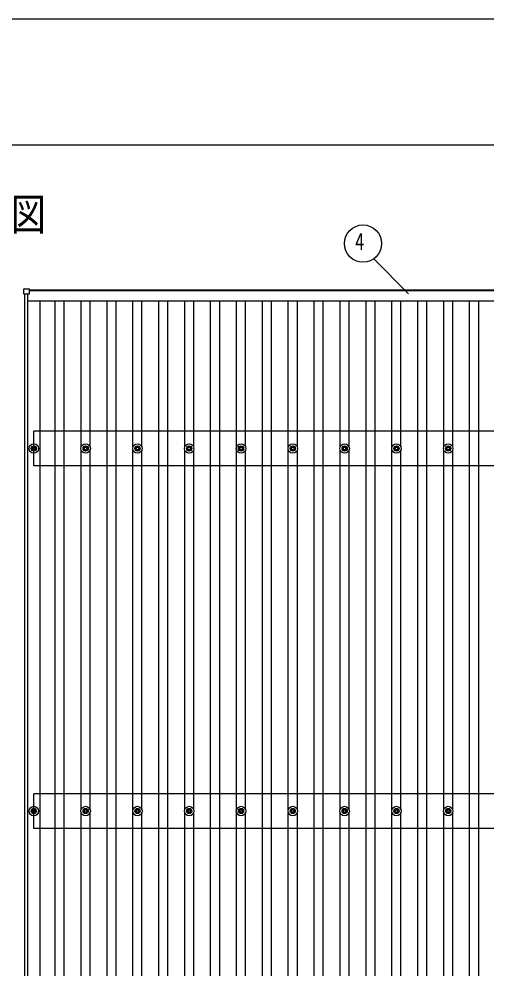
# Model space of a CAD drawing. Units: millimetres, scale not verified. Extents: x -10512 to 10512, y -7425 to 7425.
# Drawn here: x -8648 to -6841, y 3756 to 7425 of the extents above; entities that cross this region are included whole.
import ezdxf
from ezdxf.enums import TextEntityAlignment as Align

# ---------------------------------------------------------------- set-up
doc = ezdxf.new("R2010")
doc.units = ezdxf.units.MM
doc.header["$LTSCALE"] = 30
for name, color, linetype in [('0-2_USER1', 3, 'Continuous'), ('0-4_YKK_13', 4, 'Continuous'), ('0-5_YKK_A1', 4, 'Continuous'), ('0-6_YKK_D', 6, 'Continuous'), ('0-7_YKK_ZWAK', 7, 'Continuous')]:
    doc.layers.add(name, color=color, linetype=linetype)
doc.styles.add('ＭＳ ゴシック', font='')
doc.styles.get('ＭＳ ゴシック').set_extended_font_data('MS Gothic')

msp = doc.modelspace()

# ---------------------------------------------------------------- linework, layer by layer
at = {"layer": '0-4_YKK_13'}
for p, q in [((-8629.25, 6363.8), (-8629.25, 6381.8)), ((-8628.25, 6382.8), (-8610.25, 6382.8)), ((-8610.25, 6362.8), (-8628.25, 6362.8)), ((-8609.25, 6381.8), (-8609.25, 6363.8)), ((-8600.95, 5768.12), (-8596.53, 5768.12)), ((-8600.95, 5764.62), (-8596.53, 5764.62)), ((-8592.7, 5776.37), (-8592.7, 5771.95)), ((-8592.7, 5760.79), (-8592.7, 5756.37)), ((-8589.2, 5776.37), (-8589.2, 5771.95)), ((-8589.2, 5760.79), (-8589.2, 5756.37)), ((-8585.37, 5768.12), (-8580.95, 5768.12)), ((-8585.37, 5764.62), (-8580.95, 5764.62)), ((-8400.95, 5768.12), (-8396.53, 5768.12)), ((-8400.95, 5764.62), (-8396.53, 5764.62)), ((-8392.7, 5776.37), (-8392.7, 5771.95)), ((-8392.7, 5760.79), (-8392.7, 5756.37)), ((-8389.2, 5776.37), (-8389.2, 5771.95)), ((-8389.2, 5760.79), (-8389.2, 5756.37)), ((-8385.37, 5768.12), (-8380.95, 5768.12)), ((-8385.37, 5764.62), (-8380.95, 5764.62)), ((-8200.95, 5768.12), (-8196.53, 5768.12)), ((-8200.95, 5764.62), (-8196.53, 5764.62)), ((-8192.7, 5776.37), (-8192.7, 5771.95)), ((-8192.7, 5760.79), (-8192.7, 5756.37)), ((-8189.2, 5776.37), (-8189.2, 5771.95)), ((-8189.2, 5760.79), (-8189.2, 5756.37)), ((-8185.37, 5768.12), (-8180.95, 5768.12)), ((-8185.37, 5764.62), (-8180.95, 5764.62)), ((-8000.95, 5768.12), (-7996.53, 5768.12)), ((-8000.95, 5764.62), (-7996.53, 5764.62)), ((-7992.7, 5776.37), (-7992.7, 5771.95)), ((-7992.7, 5760.79), (-7992.7, 5756.37)), ((-7989.2, 5776.37), (-7989.2, 5771.95)), ((-7989.2, 5760.79), (-7989.2, 5756.37)), ((-7985.37, 5768.12), (-7980.95, 5768.12)), ((-7985.37, 5764.62), (-7980.95, 5764.62)), ((-7800.95, 5768.12), (-7796.53, 5768.12)), ((-7800.95, 5764.62), (-7796.53, 5764.62)), ((-7792.7, 5776.37), (-7792.7, 5771.95)), ((-7792.7, 5760.79), (-7792.7, 5756.37)), ((-7789.2, 5776.37), (-7789.2, 5771.95)), ((-7789.2, 5760.79), (-7789.2, 5756.37)), ((-7785.37, 5768.12), (-7780.95, 5768.12)), ((-7785.37, 5764.62), (-7780.95, 5764.62)), ((-7600.95, 5768.12), (-7596.53, 5768.12)), ((-7600.95, 5764.62), (-7596.53, 5764.62)), ((-7592.7, 5776.37), (-7592.7, 5771.95)), ((-7592.7, 5760.79), (-7592.7, 5756.37)), ((-7589.2, 5776.37), (-7589.2, 5771.95)), ((-7589.2, 5760.79), (-7589.2, 5756.37)), ((-7585.37, 5768.12), (-7580.95, 5768.12)), ((-7585.37, 5764.62), (-7580.95, 5764.62)), ((-7400.95, 5768.12), (-7396.53, 5768.12)), ((-7400.95, 5764.62), (-7396.53, 5764.62)), ((-7392.7, 5776.37), (-7392.7, 5771.95)), ((-7392.7, 5760.79), (-7392.7, 5756.37)), ((-7389.2, 5776.37), (-7389.2, 5771.95)), ((-7389.2, 5760.79), (-7389.2, 5756.37)), ((-7385.37, 5768.12), (-7380.95, 5768.12)), ((-7385.37, 5764.62), (-7380.95, 5764.62)), ((-7200.95, 5768.12), (-7196.53, 5768.12)), ((-7200.95, 5764.62), (-7196.53, 5764.62)), ((-7192.7, 5776.37), (-7192.7, 5771.95)), ((-7192.7, 5760.79), (-7192.7, 5756.37)), ((-7189.2, 5776.37), (-7189.2, 5771.95)), ((-7189.2, 5760.79), (-7189.2, 5756.37)), ((-7185.37, 5768.12), (-7180.95, 5768.12)), ((-7185.37, 5764.62), (-7180.95, 5764.62)), ((-7000.95, 5768.12), (-6996.53, 5768.12)), ((-7000.95, 5764.62), (-6996.53, 5764.62)), ((-6992.7, 5776.37), (-6992.7, 5771.95)), ((-6992.7, 5760.79), (-6992.7, 5756.37)), ((-6989.2, 5776.37), (-6989.2, 5771.95)), ((-6989.2, 5760.79), (-6989.2, 5756.37)), ((-6985.37, 5768.12), (-6980.95, 5768.12)), ((-6985.37, 5764.62), (-6980.95, 5764.62)), ((-8600.95, 4368.12), (-8596.53, 4368.12)), ((-8592.7, 4376.37), (-8592.7, 4371.95)), ((-8589.2, 4376.37), (-8589.2, 4371.95)), ((-8585.37, 4368.12), (-8580.95, 4368.12)), ((-8400.95, 4368.12), (-8396.53, 4368.12)), ((-8392.7, 4376.37), (-8392.7, 4371.95)), ((-8389.2, 4376.37), (-8389.2, 4371.95)), ((-8385.37, 4368.12), (-8380.95, 4368.12)), ((-8200.95, 4368.12), (-8196.53, 4368.12)), ((-8192.7, 4376.37), (-8192.7, 4371.95)), ((-8189.2, 4376.37), (-8189.2, 4371.95)), ((-8185.37, 4368.12), (-8180.95, 4368.12)), ((-8000.95, 4368.12), (-7996.53, 4368.12)), ((-7992.7, 4376.37), (-7992.7, 4371.95)), ((-7989.2, 4376.37), (-7989.2, 4371.95)), ((-7985.37, 4368.12), (-7980.95, 4368.12)), ((-7800.95, 4368.12), (-7796.53, 4368.12)), ((-7792.7, 4376.37), (-7792.7, 4371.95)), ((-7789.2, 4376.37), (-7789.2, 4371.95)), ((-7785.37, 4368.12), (-7780.95, 4368.12)), ((-7600.95, 4368.12), (-7596.53, 4368.12)), ((-7592.7, 4376.37), (-7592.7, 4371.95)), ((-7589.2, 4376.37), (-7589.2, 4371.95)), ((-7585.37, 4368.12), (-7580.95, 4368.12)), ((-7400.95, 4368.12), (-7396.53, 4368.12)), ((-7392.7, 4376.37), (-7392.7, 4371.95)), ((-7389.2, 4376.37), (-7389.2, 4371.95)), ((-7385.37, 4368.12), (-7380.95, 4368.12)), ((-7200.95, 4368.12), (-7196.53, 4368.12)), ((-7192.7, 4376.37), (-7192.7, 4371.95)), ((-7189.2, 4376.37), (-7189.2, 4371.95)), ((-7185.37, 4368.12), (-7180.95, 4368.12)), ((-7000.95, 4368.12), (-6996.53, 4368.12)), ((-6992.7, 4376.37), (-6992.7, 4371.95)), ((-6989.2, 4376.37), (-6989.2, 4371.95)), ((-6985.37, 4368.12), (-6980.95, 4368.12)), ((-8600.95, 4364.62), (-8596.53, 4364.62)), ((-8592.7, 4360.79), (-8592.7, 4356.37)), ((-8589.2, 4360.79), (-8589.2, 4356.37)), ((-8585.37, 4364.62), (-8580.95, 4364.62)), ((-8400.95, 4364.62), (-8396.53, 4364.62)), ((-8392.7, 4360.79), (-8392.7, 4356.37)), ((-8389.2, 4360.79), (-8389.2, 4356.37)), ((-8385.37, 4364.62), (-8380.95, 4364.62)), ((-8200.95, 4364.62), (-8196.53, 4364.62)), ((-8192.7, 4360.79), (-8192.7, 4356.37)), ((-8189.2, 4360.79), (-8189.2, 4356.37)), ((-8185.37, 4364.62), (-8180.95, 4364.62)), ((-8000.95, 4364.62), (-7996.53, 4364.62)), ((-7992.7, 4360.79), (-7992.7, 4356.37)), ((-7989.2, 4360.79), (-7989.2, 4356.37)), ((-7985.37, 4364.62), (-7980.95, 4364.62)), ((-7800.95, 4364.62), (-7796.53, 4364.62)), ((-7792.7, 4360.79), (-7792.7, 4356.37)), ((-7789.2, 4360.79), (-7789.2, 4356.37)), ((-7785.37, 4364.62), (-7780.95, 4364.62)), ((-7600.95, 4364.62), (-7596.53, 4364.62)), ((-7592.7, 4360.79), (-7592.7, 4356.37)), ((-7589.2, 4360.79), (-7589.2, 4356.37)), ((-7585.37, 4364.62), (-7580.95, 4364.62)), ((-7400.95, 4364.62), (-7396.53, 4364.62)), ((-7392.7, 4360.79), (-7392.7, 4356.37)), ((-7389.2, 4360.79), (-7389.2, 4356.37)), ((-7385.37, 4364.62), (-7380.95, 4364.62)), ((-7200.95, 4364.62), (-7196.53, 4364.62)), ((-7192.7, 4360.79), (-7192.7, 4356.37)), ((-7189.2, 4360.79), (-7189.2, 4356.37)), ((-7185.37, 4364.62), (-7180.95, 4364.62)), ((-7000.95, 4364.62), (-6996.53, 4364.62)), ((-6992.7, 4360.79), (-6992.7, 4356.37)), ((-6989.2, 4360.79), (-6989.2, 4356.37)), ((-6985.37, 4364.62), (-6980.95, 4364.62))]:
    msp.add_line(p, q, dxfattribs=at)
for centre, radius in [((-8590.95, 5766.37), 18.25), ((-8590.95, 5766.37), 10.15), ((-8590.95, 5766.37), 5.85), ((-8590.95, 5766.37), 5.25), ((-8390.95, 5766.37), 18.25), ((-8390.95, 5766.37), 10.15), ((-8390.95, 5766.37), 5.85), ((-8390.95, 5766.37), 5.25), ((-8190.95, 5766.37), 18.25), ((-8190.95, 5766.37), 10.15), ((-8190.95, 5766.37), 5.85), ((-8190.95, 5766.37), 5.25), ((-7990.95, 5766.37), 18.25), ((-7990.95, 5766.37), 10.15), ((-7990.95, 5766.37), 5.85), ((-7990.95, 5766.37), 5.25), ((-7790.95, 5766.37), 18.25), ((-7790.95, 5766.37), 10.15), ((-7790.95, 5766.37), 5.85), ((-7790.95, 5766.37), 5.25), ((-7590.95, 5766.37), 18.25), ((-7590.95, 5766.37), 10.15), ((-7590.95, 5766.37), 5.85), ((-7590.95, 5766.37), 5.25), ((-7390.95, 5766.37), 18.25), ((-7390.95, 5766.37), 10.15), ((-7390.95, 5766.37), 5.85), ((-7390.95, 5766.37), 5.25), ((-7190.95, 5766.37), 18.25), ((-7190.95, 5766.37), 10.15), ((-7190.95, 5766.37), 5.85), ((-7190.95, 5766.37), 5.25), ((-6990.95, 5766.37), 18.25), ((-6990.95, 5766.37), 10.15), ((-6990.95, 5766.37), 5.85), ((-6990.95, 5766.37), 5.25), ((-8590.95, 4366.37), 18.25), ((-8590.95, 4366.37), 10.15), ((-8590.95, 4366.37), 5.85), ((-8590.95, 4366.37), 5.25), ((-8390.95, 4366.37), 18.25), ((-8390.95, 4366.37), 10.15), ((-8390.95, 4366.37), 5.85), ((-8390.95, 4366.37), 5.25), ((-8190.95, 4366.37), 18.25), ((-8190.95, 4366.37), 10.15), ((-8190.95, 4366.37), 5.85), ((-8190.95, 4366.37), 5.25), ((-7990.95, 4366.37), 18.25), ((-7990.95, 4366.37), 10.15), ((-7990.95, 4366.37), 5.85), ((-7990.95, 4366.37), 5.25), ((-7790.95, 4366.37), 18.25), ((-7790.95, 4366.37), 10.15), ((-7790.95, 4366.37), 5.85), ((-7790.95, 4366.37), 5.25), ((-7590.95, 4366.37), 18.25), ((-7590.95, 4366.37), 10.15), ((-7590.95, 4366.37), 5.85), ((-7590.95, 4366.37), 5.25), ((-7390.95, 4366.37), 18.25), ((-7390.95, 4366.37), 10.15), ((-7390.95, 4366.37), 5.85), ((-7390.95, 4366.37), 5.25), ((-7190.95, 4366.37), 18.25), ((-7190.95, 4366.37), 10.15), ((-7190.95, 4366.37), 5.85), ((-7190.95, 4366.37), 5.25), ((-6990.95, 4366.37), 18.25), ((-6990.95, 4366.37), 10.15), ((-6990.95, 4366.37), 5.85), ((-6990.95, 4366.37), 5.25)]:
    msp.add_circle(centre, radius, dxfattribs=at)
for centre, start, end in [((-8628.25, 6381.8), 90, 180), ((-8628.25, 6363.8), 180, 270), ((-8610.25, 6381.8), 0, 90), ((-8610.25, 6363.8), 270, 0)]:
    msp.add_arc(centre, 1, start, end, dxfattribs=at)
at = {"layer": '0-5_YKK_A1'}
for p, q in [((-8625.95, 964.38), (-8625.95, 6362.8)), ((-8613.95, 964.38), (-8613.95, 6362.8)), ((-8609.25, 6379.5), (-5572.65, 6379.5)), ((-5572.65, 6374.71), (-8609.25, 6374.71)), ((-8613.95, 6336.71), (-5567.95, 6336.71)), ((-8565.95, 995.66), (-8565.95, 6336.71)), ((-8508.45, 995.66), (-8508.45, 6336.71)), ((-8473.45, 995.66), (-8473.45, 6336.71)), ((-8408.45, 5771.55), (-8408.45, 6336.71)), ((-8373.45, 5771.55), (-8373.45, 6336.71)), ((-8308.45, 995.66), (-8308.45, 6336.71)), ((-8273.45, 995.66), (-8273.45, 6336.71)), ((-8208.45, 5771.55), (-8208.45, 6336.71)), ((-8173.45, 5771.55), (-8173.45, 6336.71)), ((-8108.45, 995.66), (-8108.45, 6336.71)), ((-8073.45, 995.66), (-8073.45, 6336.71)), ((-8008.45, 5771.55), (-8008.45, 6336.71)), ((-7973.45, 5771.55), (-7973.45, 6336.71)), ((-7908.45, 995.66), (-7908.45, 6336.71)), ((-7873.45, 995.66), (-7873.45, 6336.71)), ((-7808.45, 5771.55), (-7808.45, 6336.71)), ((-7773.45, 5771.55), (-7773.45, 6336.71)), ((-7708.45, 995.66), (-7708.45, 6336.71)), ((-7673.45, 995.66), (-7673.45, 6336.71)), ((-7608.45, 5771.55), (-7608.45, 6336.71)), ((-7573.45, 5771.55), (-7573.45, 6336.71)), ((-7508.45, 995.66), (-7508.45, 6336.71)), ((-7473.45, 995.66), (-7473.45, 6336.71)), ((-7408.45, 5771.55), (-7408.45, 6336.71)), ((-7373.45, 5771.55), (-7373.45, 6336.71)), ((-7308.45, 995.66), (-7308.45, 6336.71)), ((-7273.45, 995.66), (-7273.45, 6336.71)), ((-7208.45, 5771.55), (-7208.45, 6336.71)), ((-7173.45, 5771.55), (-7173.45, 6336.71)), ((-7108.45, 995.66), (-7108.45, 6336.71)), ((-7073.45, 995.66), (-7073.45, 6336.71)), ((-7008.45, 5771.55), (-7008.45, 6336.71)), ((-6973.45, 5771.55), (-6973.45, 6336.71)), ((-6908.45, 995.66), (-6908.45, 6336.71)), ((-6873.45, 995.66), (-6873.45, 6336.71)), ((-5588.2, 5833.37), (-8590.95, 5833.37)), ((-8590.95, 5699.37), (-8590.95, 5833.37)), ((-8408.45, 4371.55), (-8408.45, 5761.19)), ((-8373.45, 4371.55), (-8373.45, 5761.19)), ((-8208.45, 4371.55), (-8208.45, 5761.19)), ((-8173.45, 4371.55), (-8173.45, 5761.19)), ((-8008.45, 4371.55), (-8008.45, 5761.19)), ((-7973.45, 4371.55), (-7973.45, 5761.19)), ((-7808.45, 4371.55), (-7808.45, 5761.19)), ((-7773.45, 4371.55), (-7773.45, 5761.19)), ((-7608.45, 4371.55), (-7608.45, 5761.19)), ((-7573.45, 4371.55), (-7573.45, 5761.19)), ((-7408.45, 4371.55), (-7408.45, 5761.19)), ((-7373.45, 4371.55), (-7373.45, 5761.19)), ((-7208.45, 4371.55), (-7208.45, 5761.19)), ((-7173.45, 4371.55), (-7173.45, 5761.19)), ((-7008.45, 4371.55), (-7008.45, 5761.19)), ((-6973.45, 4371.55), (-6973.45, 5761.19)), ((-5588.2, 5699.37), (-8590.95, 5699.37)), ((-5588.2, 4433.37), (-8590.95, 4433.37)), ((-8590.95, 4299.37), (-8590.95, 4433.37)), ((-8408.45, 2971.55), (-8408.45, 4361.19)), ((-8373.45, 2971.55), (-8373.45, 4361.19)), ((-8208.45, 2971.55), (-8208.45, 4361.19)), ((-8173.45, 2971.55), (-8173.45, 4361.19)), ((-8008.45, 2971.55), (-8008.45, 4361.19)), ((-7973.45, 2971.55), (-7973.45, 4361.19)), ((-7808.45, 2971.55), (-7808.45, 4361.19)), ((-7773.45, 2971.55), (-7773.45, 4361.19)), ((-7608.45, 2971.55), (-7608.45, 4361.19)), ((-7573.45, 2971.55), (-7573.45, 4361.19)), ((-7408.45, 2971.55), (-7408.45, 4361.19)), ((-7373.45, 2971.55), (-7373.45, 4361.19)), ((-7208.45, 2971.55), (-7208.45, 4361.19)), ((-7173.45, 2971.55), (-7173.45, 4361.19)), ((-7008.45, 2971.55), (-7008.45, 4361.19)), ((-6973.45, 2971.55), (-6973.45, 4361.19)), ((-5588.2, 4299.37), (-8590.95, 4299.37))]:
    msp.add_line(p, q, dxfattribs=at)
at = {"layer": '0-6_YKK_D'}
msp.add_line((-7143.85, 6364.26), (-7278.59, 6499), dxfattribs=at)
msp.add_circle((-7320.1, 6557.83), 72, dxfattribs=at)
at = {"layer": '0-7_YKK_ZWAK'}
msp.add_line((9737.55, 6937.5), (-9762.45, 6937.5), dxfattribs=at)
msp.add_lwpolyline([(-10512.5, -7425), (10512.5, -7425), (10512.5, 7425), (-10512.5, 7425)], close=True, dxfattribs=at)

# ---------------------------------------------------------------- texts
at = {"layer": '0-2_USER1', "style": 'ＭＳ ゴシック', "width": 0.8}
msp.add_text('■姿図', height=123.7, dxfattribs=at).set_placement((-8949.65, 6572.33), align=Align.BOTTOM_LEFT)
at = {"layer": '0-6_YKK_D', "style": 'ＭＳ ゴシック', "width": 0.8}
msp.add_text('4', height=65.98, dxfattribs=at).set_placement((-7350.99, 6512.83), align=Align.BOTTOM_LEFT)

doc.saveas('drawing.dxf')
